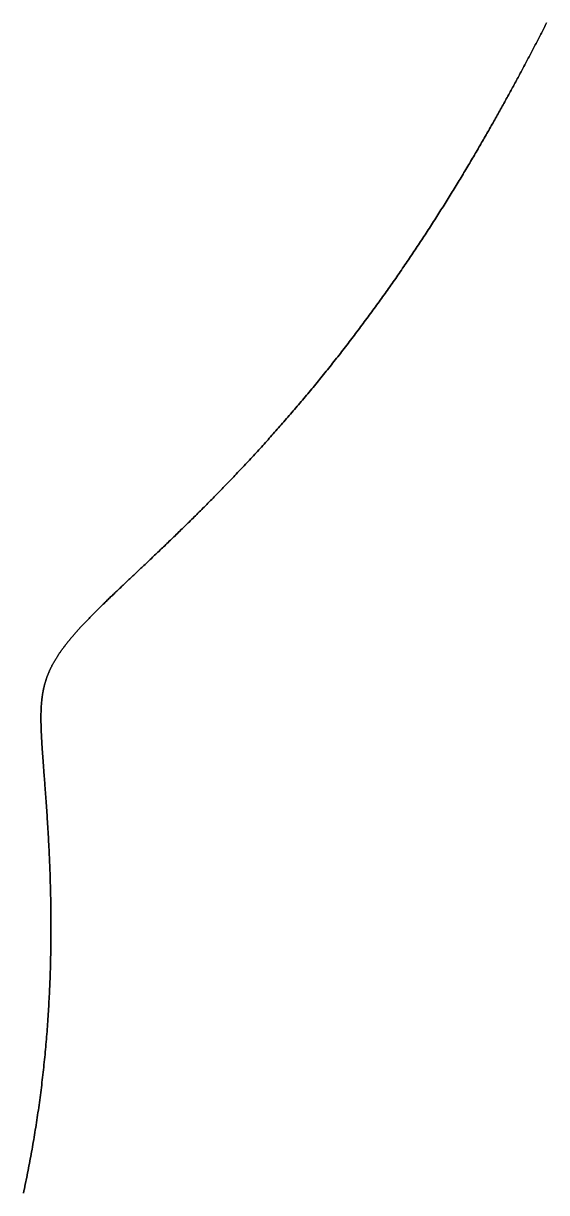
# Model space of a CAD drawing. Header units: inches. Extents: x 130170 to 284068, y 377793 to 804530.
# Drawn here: x 258192.8 to 258237.4, y 736868.8 to 736968.6 of the extents above; entities that cross this region are included whole.
import ezdxf

# ---------------------------------------------------------------- set-up
doc = ezdxf.new("R2010")
doc.units = ezdxf.units.IN
doc.header["$MEASUREMENT"] = 0
doc.layers.add('muni_il', color=7, linetype='Continuous')

msp = doc.modelspace()

# ---------------------------------------------------------------- linework, layer by layer
at = {"layer": 'muni_il'}
for points in [[(258192.753, 736868.791), (258192.794, 736868.98), (258192.835, 736869.17), (258192.875, 736869.36), (258192.915, 736869.552), (258192.956, 736869.744), (258192.996, 736869.937), (258193.035, 736870.132), (258193.075, 736870.327), (258193.114, 736870.523), (258193.153, 736870.72), (258193.192, 736870.918), (258193.23, 736871.117), (258193.269, 736871.316), (258193.307, 736871.516), (258193.344, 736871.717), (258193.382, 736871.919), (258193.419, 736872.122), (258193.456, 736872.325), (258193.492, 736872.529), (258193.528, 736872.733), (258193.564, 736872.939), (258193.6, 736873.145), (258193.635, 736873.351), (258193.67, 736873.558), (258193.704, 736873.766), (258193.739, 736873.975), (258193.772, 736874.183), (258193.806, 736874.393), (258193.839, 736874.603), (258193.872, 736874.813), (258193.904, 736875.024), (258193.936, 736875.236), (258193.967, 736875.448), (258193.999, 736875.66), (258194.029, 736875.873), (258194.06, 736876.086), (258194.09, 736876.299), (258194.119, 736876.513), (258194.148, 736876.727), (258194.177, 736876.942), (258194.205, 736877.157), (258194.233, 736877.372), (258194.26, 736877.587), (258194.287, 736877.803), (258194.314, 736878.019), (258194.34, 736878.235), (258194.366, 736878.451), (258194.391, 736878.667), (258194.416, 736878.884), (258194.44, 736879.101), (258194.464, 736879.318), (258194.487, 736879.534), (258194.51, 736879.751), (258194.533, 736879.969), (258194.555, 736880.186), (258194.576, 736880.403), (258194.598, 736880.62), (258194.618, 736880.837), (258194.639, 736881.055), (258194.658, 736881.272), (258194.678, 736881.489), (258194.696, 736881.706), (258194.715, 736881.923), (258194.733, 736882.139), (258194.751, 736882.356), (258194.768, 736882.573), (258194.784, 736882.789), (258194.8, 736883.005), (258194.816, 736883.221), (258194.831, 736883.437), (258194.846, 736883.653), (258194.861, 736883.868), (258194.875, 736884.083), (258194.888, 736884.298), (258194.901, 736884.513), (258194.914, 736884.727), (258194.926, 736884.941), (258194.938, 736885.154), (258194.949, 736885.367), (258194.96, 736885.58), (258194.97, 736885.793), (258194.981, 736886.005), (258194.99, 736886.216), (258194.999, 736886.427), (258195.008, 736886.638), (258195.017, 736886.848), (258195.025, 736887.058), (258195.032, 736887.267), (258195.04, 736887.476), (258195.046, 736887.684), (258195.053, 736887.892), (258195.059, 736888.099), (258195.064, 736888.306), (258195.07, 736888.511), (258195.075, 736888.717), (258195.079, 736888.921), (258195.083, 736889.126), (258195.087, 736889.329), (258195.091, 736889.532), (258195.094, 736889.734), (258195.096, 736889.936), (258195.099, 736890.136), (258195.101, 736890.336), (258195.103, 736890.536), (258195.104, 736890.734), (258195.105, 736890.932), (258195.106, 736891.129), (258195.106, 736891.326), (258195.106, 736891.521), (258195.106, 736891.716), (258195.106, 736891.91), (258195.105, 736892.103), (258195.104, 736892.295), (258195.103, 736892.487), (258195.101, 736892.678), (258195.099, 736892.867), (258195.097, 736893.056), (258195.094, 736893.244), (258195.092, 736893.431), (258195.089, 736893.618), (258195.085, 736893.803), (258195.082, 736893.987), (258195.078, 736894.171), (258195.074, 736894.353), (258195.07, 736894.535), (258195.066, 736894.716), (258195.061, 736894.895), (258195.056, 736895.074), (258195.052, 736895.252), (258195.046, 736895.429), (258195.041, 736895.604), (258195.035, 736895.779), (258195.03, 736895.953), (258195.024, 736896.125), (258195.017, 736896.297), (258195.011, 736896.468), (258195.005, 736896.638), (258194.998, 736896.806), (258194.991, 736896.974), (258194.984, 736897.14), (258194.977, 736897.306), (258194.97, 736897.47), (258194.963, 736897.634), (258194.955, 736897.796), (258194.948, 736897.957), (258194.94, 736898.117), (258194.932, 736898.277), (258194.924, 736898.435), (258194.916, 736898.592), (258194.908, 736898.747), (258194.9, 736898.902), (258194.891, 736899.056), (258194.883, 736899.209), (258194.874, 736899.36), (258194.866, 736899.51), (258194.857, 736899.66), (258194.849, 736899.808), (258194.84, 736899.955), (258194.831, 736900.101), (258194.822, 736900.246), (258194.813, 736900.39), (258194.804, 736900.532), (258194.795, 736900.674), (258194.786, 736900.814), (258194.777, 736900.954), (258194.768, 736901.092), (258194.759, 736901.229), (258194.75, 736901.365), (258194.741, 736901.5), (258194.732, 736901.634), (258194.723, 736901.767), (258194.714, 736901.899), (258194.704, 736902.029), (258194.695, 736902.159), (258194.686, 736902.288), (258194.677, 736902.415), (258194.668, 736902.541), (258194.659, 736902.666), (258194.65, 736902.791), (258194.641, 736902.914), (258194.632, 736903.036), (258194.623, 736903.157), (258194.614, 736903.277), (258194.605, 736903.396), (258194.596, 736903.513), (258194.588, 736903.63), (258194.579, 736903.746), (258194.57, 736903.861), (258194.562, 736903.974), (258194.553, 736904.087), (258194.545, 736904.199), (258194.536, 736904.309), (258194.528, 736904.419), (258194.52, 736904.528), (258194.511, 736904.635), (258194.503, 736904.742), (258194.495, 736904.848), (258194.487, 736904.952), (258194.48, 736905.056), (258194.472, 736905.159), (258194.464, 736905.261), (258194.457, 736905.362), (258194.449, 736905.462), (258194.442, 736905.56), (258194.435, 736905.659), (258194.428, 736905.756), (258194.421, 736905.852), (258194.414, 736905.947), (258194.407, 736906.042), (258194.4, 736906.135), (258194.394, 736906.228), (258194.387, 736906.32), (258194.381, 736906.411), (258194.375, 736906.501), (258194.368, 736906.59), (258194.363, 736906.679), (258194.357, 736906.766), (258194.351, 736906.853), (258194.346, 736906.939), (258194.34, 736907.024), (258194.335, 736907.108), (258194.33, 736907.192), (258194.325, 736907.275), (258194.32, 736907.357), (258194.315, 736907.438), (258194.311, 736907.518), (258194.306, 736907.598), (258194.302, 736907.677), (258194.298, 736907.755), (258194.294, 736907.833), (258194.291, 736907.91), (258194.287, 736907.986), (258194.283, 736908.061), (258194.28, 736908.136), (258194.277, 736908.21), (258194.274, 736908.284), (258194.271, 736908.356), (258194.269, 736908.428), (258194.267, 736908.5), (258194.264, 736908.571), (258194.262, 736908.641), (258194.26, 736908.71), (258194.259, 736908.779), (258194.257, 736908.848), (258194.256, 736908.916), (258194.255, 736908.983), (258194.254, 736909.05), (258194.253, 736909.116), (258194.252, 736909.181), (258194.252, 736909.246), (258194.252, 736909.311), (258194.252, 736909.375), (258194.252, 736909.438), (258194.252, 736909.501), (258194.253, 736909.563), (258194.254, 736909.625), (258194.255, 736909.687), (258194.256, 736909.748), (258194.257, 736909.808), (258194.259, 736909.868), (258194.261, 736909.928), (258194.263, 736909.987), (258194.265, 736910.046), (258194.267, 736910.104), (258194.27, 736910.162), (258194.273, 736910.219), (258194.276, 736910.276), (258194.279, 736910.333), (258194.283, 736910.389), (258194.287, 736910.445), (258194.291, 736910.501), (258194.295, 736910.556), (258194.299, 736910.611), (258194.304, 736910.665), (258194.309, 736910.72), (258194.314, 736910.773), (258194.319, 736910.827), (258194.325, 736910.88), (258194.331, 736910.933), (258194.337, 736910.986), (258194.343, 736911.038), (258194.35, 736911.09), (258194.357, 736911.142), (258194.364, 736911.193), (258194.371, 736911.245), (258194.379, 736911.296), (258194.387, 736911.346), (258194.395, 736911.397), (258194.403, 736911.447), (258194.412, 736911.497), (258194.421, 736911.547), (258194.43, 736911.597), (258194.439, 736911.646), (258194.449, 736911.695), (258194.459, 736911.744), (258194.469, 736911.793), (258194.479, 736911.842), (258194.49, 736911.89), (258194.501, 736911.939), (258194.512, 736911.987), (258194.524, 736912.035), (258194.536, 736912.083), (258194.548, 736912.13), (258194.56, 736912.178), (258194.573, 736912.225), (258194.586, 736912.273), (258194.599, 736912.32), (258194.613, 736912.367), (258194.627, 736912.414), (258194.641, 736912.461), (258194.656, 736912.507), (258194.671, 736912.554), (258194.686, 736912.601), (258194.701, 736912.647), (258194.717, 736912.694), (258194.733, 736912.74), (258194.749, 736912.786), (258194.766, 736912.833), (258194.783, 736912.879), (258194.8, 736912.925), (258194.818, 736912.971), (258194.836, 736913.017), (258194.854, 736913.063), (258194.873, 736913.109), (258194.892, 736913.155), (258194.911, 736913.201), (258194.931, 736913.247), (258194.951, 736913.293), (258194.971, 736913.339), (258194.992, 736913.385), (258195.013, 736913.431), (258195.034, 736913.477), (258195.056, 736913.523), (258195.078, 736913.569), (258195.1, 736913.615), (258195.123, 736913.661), (258195.146, 736913.707), (258195.169, 736913.753), (258195.193, 736913.8), (258195.218, 736913.846), (258195.242, 736913.892), (258195.267, 736913.939), (258195.293, 736913.985), (258195.318, 736914.031), (258195.344, 736914.078), (258195.371, 736914.124), (258195.398, 736914.171), (258195.425, 736914.218), (258195.453, 736914.265), (258195.481, 736914.312), (258195.509, 736914.359), (258195.538, 736914.406), (258195.567, 736914.453), (258195.597, 736914.5), (258195.627, 736914.547), (258195.657, 736914.595), (258195.688, 736914.643), (258195.719, 736914.69), (258195.751, 736914.738), (258195.783, 736914.786), (258195.815, 736914.834), (258195.848, 736914.883), (258195.882, 736914.931), (258195.915, 736914.979), (258195.95, 736915.028), (258195.984, 736915.077), (258196.019, 736915.126), (258196.055, 736915.175), (258196.09, 736915.224), (258196.127, 736915.273), (258196.163, 736915.323), (258196.201, 736915.373), (258196.238, 736915.423), (258196.276, 736915.473), (258196.315, 736915.523), (258196.354, 736915.574), (258196.393, 736915.624), (258196.433, 736915.675), (258196.473, 736915.726), (258196.514, 736915.777), (258196.555, 736915.828), (258196.597, 736915.88), (258196.639, 736915.932), (258196.682, 736915.984), (258196.725, 736916.036), (258196.768, 736916.088), (258196.812, 736916.141), (258196.857, 736916.194), (258196.902, 736916.247), (258196.947, 736916.3), (258196.993, 736916.354), (258197.039, 736916.407), (258197.086, 736916.461), (258197.134, 736916.515), (258197.181, 736916.57), (258197.23, 736916.625), (258197.278, 736916.68), (258197.328, 736916.735), (258197.377, 736916.79), (258197.428, 736916.846), (258197.478, 736916.902), (258197.529, 736916.958), (258197.581, 736917.014), (258197.633, 736917.071), (258197.686, 736917.128), (258197.739, 736917.185), (258197.793, 736917.243), (258197.847, 736917.301), (258197.901, 736917.359), (258197.956, 736917.417), (258198.012, 736917.476), (258198.068, 736917.535), (258198.125, 736917.594), (258198.182, 736917.653), (258198.239, 736917.713), (258198.297, 736917.773), (258198.356, 736917.834), (258198.415, 736917.895), (258198.475, 736917.955), (258198.535, 736918.017), (258198.595, 736918.079), (258198.656, 736918.141), (258198.718, 736918.203), (258198.78, 736918.265), (258198.843, 736918.328), (258198.906, 736918.392), (258198.969, 736918.455), (258199.033, 736918.519), (258199.098, 736918.583), (258199.163, 736918.648), (258199.229, 736918.713), (258199.295, 736918.778), (258199.361, 736918.844), (258199.429, 736918.91), (258199.496, 736918.976), (258199.564, 736919.043), (258199.633, 736919.11), (258199.702, 736919.177), (258199.772, 736919.245), (258199.842, 736919.313), (258199.912, 736919.381), (258199.983, 736919.45), (258200.055, 736919.519), (258200.127, 736919.589), (258200.2, 736919.659), (258200.273, 736919.729), (258200.346, 736919.8), (258200.42, 736919.871), (258200.495, 736919.942), (258200.57, 736920.014), (258200.645, 736920.086), (258200.721, 736920.159), (258200.798, 736920.232), (258200.875, 736920.305), (258200.952, 736920.379), (258201.03, 736920.453), (258201.109, 736920.528), (258201.188, 736920.603), (258201.267, 736920.678), (258201.347, 736920.754), (258201.427, 736920.83), (258201.508, 736920.907), (258201.589, 736920.983), (258201.671, 736921.061), (258201.753, 736921.139), (258201.836, 736921.217), (258201.919, 736921.295), (258202.002, 736921.374), (258202.086, 736921.454), (258202.171, 736921.534), (258202.256, 736921.614), (258202.341, 736921.695), (258202.427, 736921.776), (258202.513, 736921.857), (258202.6, 736921.939), (258202.687, 736922.022), (258202.775, 736922.104), (258202.863, 736922.188), (258202.952, 736922.272), (258203.041, 736922.356), (258203.13, 736922.44), (258203.22, 736922.525), (258203.31, 736922.611), (258203.4, 736922.696), (258203.492, 736922.783), (258203.583, 736922.869), (258203.675, 736922.957), (258203.767, 736923.044), (258203.86, 736923.132), (258203.953, 736923.221), (258204.046, 736923.31), (258204.14, 736923.399), (258204.235, 736923.489), (258204.329, 736923.579), (258204.424, 736923.67), (258204.52, 736923.761), (258204.616, 736923.852), (258204.712, 736923.944), (258204.808, 736924.037), (258204.905, 736924.13), (258205.003, 736924.223), (258205.1, 736924.317), (258205.198, 736924.411), (258205.297, 736924.506), (258205.395, 736924.601), (258205.495, 736924.696), (258205.594, 736924.792), (258205.694, 736924.889), (258205.794, 736924.986), (258205.894, 736925.083), (258205.995, 736925.181), (258206.096, 736925.279), (258206.198, 736925.378), (258206.3, 736925.477), (258206.402, 736925.577), (258206.504, 736925.677), (258206.607, 736925.777), (258206.71, 736925.878), (258206.813, 736925.979), (258206.917, 736926.081), (258207.021, 736926.183), (258207.125, 736926.286), (258207.229, 736926.389), (258207.334, 736926.493), (258207.439, 736926.597), (258207.544, 736926.701), (258207.65, 736926.806), (258207.755, 736926.911), (258207.862, 736927.017), (258207.968, 736927.123), (258208.074, 736927.23), (258208.181, 736927.337), (258208.288, 736927.444), (258208.396, 736927.552), (258208.503, 736927.661), (258208.611, 736927.769), (258208.719, 736927.879), (258208.827, 736927.988), (258208.935, 736928.098), (258209.044, 736928.209), (258209.153, 736928.32), (258209.262, 736928.431), (258209.371, 736928.543), (258209.481, 736928.655), (258209.59, 736928.767), (258209.7, 736928.88), (258209.81, 736928.994), (258209.92, 736929.107), (258210.031, 736929.221), (258210.141, 736929.336), (258210.252, 736929.451), (258210.362, 736929.567), (258210.473, 736929.682), (258210.584, 736929.798), (258210.696, 736929.915), (258210.807, 736930.032), (258210.919, 736930.15), (258211.03, 736930.267), (258211.142, 736930.385), (258211.254, 736930.504), (258211.366, 736930.623), (258211.478, 736930.742), (258211.59, 736930.862), (258211.703, 736930.982), (258211.815, 736931.102), (258211.928, 736931.223), (258212.041, 736931.344), (258212.153, 736931.466), (258212.266, 736931.588), (258212.379, 736931.71), (258212.492, 736931.833), (258212.605, 736931.956), (258212.718, 736932.079), (258212.831, 736932.203), (258212.944, 736932.327), (258213.058, 736932.451), (258213.171, 736932.576), (258213.284, 736932.701), (258213.398, 736932.827), (258213.511, 736932.953), (258213.625, 736933.079), (258213.738, 736933.205), (258213.852, 736933.332), (258213.965, 736933.459), (258214.079, 736933.586), (258214.192, 736933.714), (258214.306, 736933.842), (258214.419, 736933.971), (258214.533, 736934.099), (258214.647, 736934.228), (258214.76, 736934.358), (258214.874, 736934.487), (258214.987, 736934.617), (258215.101, 736934.747), (258215.214, 736934.878), (258215.328, 736935.009), (258215.441, 736935.14), (258215.555, 736935.271), (258215.668, 736935.403), (258215.781, 736935.535), (258215.894, 736935.667), (258216.008, 736935.799), (258216.121, 736935.932), (258216.234, 736936.065), (258216.347, 736936.198), (258216.46, 736936.332), (258216.573, 736936.466), (258216.685, 736936.6), (258216.798, 736936.734), (258216.911, 736936.869), (258217.023, 736937.003), (258217.136, 736937.138), (258217.248, 736937.274), (258217.36, 736937.409), (258217.473, 736937.545), (258217.585, 736937.681), (258217.697, 736937.817), (258217.809, 736937.954), (258217.92, 736938.09), (258218.032, 736938.227), (258218.143, 736938.364), (258218.255, 736938.501), (258218.366, 736938.639), (258218.477, 736938.776), (258218.588, 736938.914), (258218.699, 736939.052), (258218.81, 736939.191), (258218.921, 736939.329), (258219.031, 736939.468), (258219.141, 736939.606), (258219.252, 736939.745), (258219.361, 736939.884), (258219.471, 736940.024), (258219.581, 736940.163), (258219.691, 736940.303), (258219.8, 736940.443), (258219.909, 736940.583), (258220.018, 736940.723), (258220.127, 736940.863), (258220.236, 736941.003), (258220.344, 736941.144), (258220.453, 736941.285), (258220.561, 736941.425), (258220.669, 736941.566), (258220.777, 736941.708), (258220.884, 736941.849), (258220.992, 736941.99), (258221.099, 736942.131), (258221.206, 736942.273), (258221.313, 736942.415), (258221.42, 736942.556), (258221.526, 736942.698), (258221.632, 736942.84), (258221.738, 736942.982), (258221.844, 736943.125), (258221.95, 736943.267), (258222.055, 736943.409), (258222.161, 736943.552), (258222.266, 736943.694), (258222.37, 736943.837), (258222.475, 736943.979), (258222.579, 736944.122), (258222.683, 736944.265), (258222.787, 736944.408), (258222.891, 736944.551), (258222.994, 736944.693), (258223.098, 736944.836), (258223.201, 736944.979), (258223.303, 736945.123), (258223.406, 736945.266), (258223.508, 736945.409), (258223.61, 736945.552), (258223.712, 736945.695), (258223.813, 736945.839), (258223.915, 736945.982), (258224.016, 736946.125), (258224.117, 736946.269), (258224.217, 736946.412), (258224.318, 736946.555), (258224.418, 736946.699), (258224.518, 736946.842), (258224.617, 736946.985), (258224.716, 736947.129), (258224.816, 736947.272), (258224.914, 736947.415), (258225.013, 736947.559), (258225.111, 736947.702), (258225.209, 736947.845), (258225.307, 736947.988), (258225.405, 736948.132), (258225.502, 736948.275), (258225.599, 736948.418), (258225.696, 736948.561), (258225.792, 736948.704), (258225.888, 736948.847), (258225.984, 736948.99), (258226.08, 736949.133), (258226.175, 736949.276), (258226.27, 736949.419), (258226.365, 736949.562), (258226.46, 736949.704), (258226.554, 736949.847), (258226.648, 736949.99), (258226.742, 736950.132), (258226.836, 736950.275), (258226.929, 736950.417), (258227.022, 736950.559), (258227.114, 736950.701), (258227.207, 736950.843), (258227.299, 736950.985), (258227.391, 736951.127), (258227.482, 736951.269), (258227.574, 736951.41), (258227.665, 736951.552), (258227.755, 736951.693), (258227.846, 736951.835), (258227.936, 736951.976), (258228.026, 736952.117), (258228.116, 736952.258), (258228.205, 736952.399), (258228.294, 736952.539), (258228.383, 736952.68), (258228.471, 736952.82), (258228.559, 736952.961), (258228.647, 736953.101), (258228.735, 736953.241), (258228.822, 736953.381), (258228.909, 736953.521), (258228.996, 736953.66), (258229.082, 736953.8), (258229.169, 736953.939), (258229.255, 736954.078), (258229.34, 736954.217), (258229.426, 736954.355), (258229.511, 736954.494), (258229.596, 736954.632), (258229.68, 736954.771), (258229.764, 736954.909), (258229.848, 736955.047), (258229.932, 736955.184), (258230.015, 736955.322), (258230.098, 736955.459), (258230.181, 736955.596), (258230.263, 736955.733), (258230.346, 736955.87), (258230.428, 736956.006), (258230.509, 736956.143), (258230.59, 736956.279), (258230.672, 736956.414), (258230.752, 736956.55), (258230.833, 736956.685), (258230.913, 736956.821), (258230.993, 736956.956), (258231.073, 736957.091), (258231.152, 736957.225), (258231.231, 736957.36), (258231.31, 736957.494), (258231.388, 736957.627), (258231.466, 736957.761), (258231.544, 736957.895), (258231.622, 736958.028), (258231.699, 736958.161), (258231.776, 736958.293), (258231.853, 736958.426), (258231.93, 736958.558), (258232.006, 736958.69), (258232.082, 736958.822), (258232.157, 736958.953), (258232.233, 736959.084), (258232.308, 736959.215), (258232.382, 736959.346), (258232.457, 736959.476), (258232.531, 736959.606), (258232.605, 736959.736), (258232.679, 736959.866), (258232.752, 736959.995), (258232.825, 736960.124), (258232.898, 736960.253), (258232.971, 736960.381), (258233.043, 736960.51), (258233.115, 736960.638), (258233.187, 736960.765), (258233.258, 736960.893), (258233.329, 736961.02), (258233.4, 736961.147), (258233.471, 736961.273), (258233.541, 736961.4), (258233.611, 736961.526), (258233.681, 736961.651), (258233.75, 736961.777), (258233.82, 736961.902), (258233.888, 736962.027), (258233.957, 736962.151), (258234.026, 736962.275), (258234.094, 736962.399), (258234.162, 736962.523), (258234.229, 736962.646), (258234.297, 736962.769), (258234.364, 736962.892), (258234.431, 736963.015), (258234.497, 736963.137), (258234.563, 736963.259), (258234.629, 736963.38), (258234.695, 736963.501), (258234.761, 736963.622), (258234.826, 736963.743), (258234.891, 736963.864), (258234.956, 736963.984), (258235.02, 736964.103), (258235.084, 736964.223), (258235.148, 736964.342), (258235.212, 736964.461), (258235.275, 736964.579), (258235.339, 736964.698), (258235.401, 736964.816), (258235.464, 736964.933), (258235.526, 736965.051), (258235.589, 736965.168), (258235.651, 736965.284), (258235.712, 736965.401), (258235.774, 736965.517), (258235.835, 736965.633), (258235.896, 736965.748), (258235.956, 736965.864), (258236.017, 736965.979), (258236.077, 736966.093), (258236.137, 736966.208), (258236.197, 736966.322), (258236.256, 736966.436), (258236.315, 736966.549), (258236.374, 736966.662), (258236.433, 736966.775), (258236.492, 736966.888), (258236.55, 736967), (258236.608, 736967.112), (258236.666, 736967.224), (258236.724, 736967.335), (258236.781, 736967.446), (258236.838, 736967.557), (258236.895, 736967.668), (258236.952, 736967.778), (258237.008, 736967.888), (258237.064, 736967.998), (258237.121, 736968.108), (258237.176, 736968.217), (258237.232, 736968.326), (258237.287, 736968.435), (258237.342, 736968.543), (258237.397, 736968.652)], [(258237.397, 736968.652), (258237.342, 736968.543), (258237.287, 736968.435), (258237.232, 736968.326), (258237.176, 736968.217), (258237.121, 736968.108), (258237.064, 736967.998), (258237.008, 736967.888), (258236.952, 736967.778), (258236.895, 736967.668), (258236.838, 736967.557), (258236.781, 736967.446), (258236.724, 736967.335), (258236.666, 736967.224), (258236.608, 736967.112), (258236.55, 736967), (258236.492, 736966.888), (258236.433, 736966.775), (258236.374, 736966.662), (258236.315, 736966.549), (258236.256, 736966.436), (258236.197, 736966.322), (258236.137, 736966.208), (258236.077, 736966.093), (258236.017, 736965.979), (258235.956, 736965.864), (258235.896, 736965.748), (258235.835, 736965.633), (258235.774, 736965.517), (258235.712, 736965.401), (258235.651, 736965.284), (258235.589, 736965.168), (258235.526, 736965.051), (258235.464, 736964.933), (258235.401, 736964.816), (258235.339, 736964.698), (258235.275, 736964.579), (258235.212, 736964.461), (258235.148, 736964.342), (258235.084, 736964.223), (258235.02, 736964.103), (258234.956, 736963.984), (258234.891, 736963.864), (258234.826, 736963.743), (258234.761, 736963.622), (258234.695, 736963.501), (258234.629, 736963.38), (258234.563, 736963.259), (258234.497, 736963.137), (258234.431, 736963.015), (258234.364, 736962.892), (258234.297, 736962.769), (258234.229, 736962.646), (258234.162, 736962.523), (258234.094, 736962.399), (258234.026, 736962.275), (258233.957, 736962.151), (258233.888, 736962.027), (258233.82, 736961.902), (258233.75, 736961.777), (258233.681, 736961.651), (258233.611, 736961.526), (258233.541, 736961.4), (258233.471, 736961.273), (258233.4, 736961.147), (258233.329, 736961.02), (258233.258, 736960.893), (258233.187, 736960.765), (258233.115, 736960.638), (258233.043, 736960.51), (258232.971, 736960.381), (258232.898, 736960.253), (258232.825, 736960.124), (258232.752, 736959.995), (258232.679, 736959.866), (258232.605, 736959.736), (258232.531, 736959.606), (258232.457, 736959.476), (258232.382, 736959.346), (258232.308, 736959.215), (258232.233, 736959.084), (258232.157, 736958.953), (258232.082, 736958.822), (258232.006, 736958.69), (258231.93, 736958.558), (258231.853, 736958.426), (258231.776, 736958.293), (258231.699, 736958.161), (258231.622, 736958.028), (258231.544, 736957.895), (258231.466, 736957.761), (258231.388, 736957.627), (258231.31, 736957.494), (258231.231, 736957.36), (258231.152, 736957.225), (258231.073, 736957.091), (258230.993, 736956.956), (258230.913, 736956.821), (258230.833, 736956.685), (258230.752, 736956.55), (258230.672, 736956.414), (258230.59, 736956.279), (258230.509, 736956.143), (258230.428, 736956.006), (258230.346, 736955.87), (258230.263, 736955.733), (258230.181, 736955.596), (258230.098, 736955.459), (258230.015, 736955.322), (258229.932, 736955.184), (258229.848, 736955.047), (258229.764, 736954.909), (258229.68, 736954.771), (258229.596, 736954.632), (258229.511, 736954.494), (258229.426, 736954.355), (258229.34, 736954.217), (258229.255, 736954.078), (258229.169, 736953.939), (258229.082, 736953.8), (258228.996, 736953.66), (258228.909, 736953.521), (258228.822, 736953.381), (258228.735, 736953.241), (258228.647, 736953.101), (258228.559, 736952.961), (258228.471, 736952.82), (258228.383, 736952.68), (258228.294, 736952.539), (258228.205, 736952.399), (258228.116, 736952.258), (258228.026, 736952.117), (258227.936, 736951.976), (258227.846, 736951.835), (258227.755, 736951.693), (258227.665, 736951.552), (258227.574, 736951.41), (258227.482, 736951.269), (258227.391, 736951.127), (258227.299, 736950.985), (258227.207, 736950.843), (258227.114, 736950.701), (258227.022, 736950.559), (258226.929, 736950.417), (258226.836, 736950.275), (258226.742, 736950.132), (258226.648, 736949.99), (258226.554, 736949.847), (258226.46, 736949.704), (258226.365, 736949.562), (258226.27, 736949.419), (258226.175, 736949.276), (258226.08, 736949.133), (258225.984, 736948.99), (258225.888, 736948.847), (258225.792, 736948.704), (258225.696, 736948.561), (258225.599, 736948.418), (258225.502, 736948.275), (258225.405, 736948.132), (258225.307, 736947.988), (258225.209, 736947.845), (258225.111, 736947.702), (258225.013, 736947.559), (258224.914, 736947.415), (258224.816, 736947.272), (258224.716, 736947.129), (258224.617, 736946.985), (258224.518, 736946.842), (258224.418, 736946.699), (258224.318, 736946.555), (258224.217, 736946.412), (258224.117, 736946.269), (258224.016, 736946.125), (258223.915, 736945.982), (258223.813, 736945.839), (258223.712, 736945.695), (258223.61, 736945.552), (258223.508, 736945.409), (258223.406, 736945.266), (258223.303, 736945.123), (258223.201, 736944.979), (258223.098, 736944.836), (258222.994, 736944.693), (258222.891, 736944.551), (258222.787, 736944.408), (258222.683, 736944.265), (258222.579, 736944.122), (258222.475, 736943.979), (258222.37, 736943.837), (258222.266, 736943.694), (258222.161, 736943.552), (258222.055, 736943.409), (258221.95, 736943.267), (258221.844, 736943.125), (258221.738, 736942.982), (258221.632, 736942.84), (258221.526, 736942.698), (258221.42, 736942.556), (258221.313, 736942.415), (258221.206, 736942.273), (258221.099, 736942.131), (258220.992, 736941.99), (258220.884, 736941.849), (258220.777, 736941.708), (258220.669, 736941.566), (258220.561, 736941.425), (258220.453, 736941.285), (258220.344, 736941.144), (258220.236, 736941.003), (258220.127, 736940.863), (258220.018, 736940.723), (258219.909, 736940.583), (258219.8, 736940.443), (258219.691, 736940.303), (258219.581, 736940.163), (258219.471, 736940.024), (258219.361, 736939.884), (258219.252, 736939.745), (258219.141, 736939.606), (258219.031, 736939.468), (258218.921, 736939.329), (258218.81, 736939.191), (258218.699, 736939.052), (258218.588, 736938.914), (258218.477, 736938.776), (258218.366, 736938.639), (258218.255, 736938.501), (258218.143, 736938.364), (258218.032, 736938.227), (258217.92, 736938.09), (258217.809, 736937.954), (258217.697, 736937.817), (258217.585, 736937.681), (258217.473, 736937.545), (258217.36, 736937.409), (258217.248, 736937.274), (258217.136, 736937.138), (258217.023, 736937.003), (258216.911, 736936.869), (258216.798, 736936.734), (258216.685, 736936.6), (258216.573, 736936.466), (258216.46, 736936.332), (258216.347, 736936.198), (258216.234, 736936.065), (258216.121, 736935.932), (258216.008, 736935.799), (258215.894, 736935.667), (258215.781, 736935.535), (258215.668, 736935.403), (258215.555, 736935.271), (258215.441, 736935.14), (258215.328, 736935.009), (258215.214, 736934.878), (258215.101, 736934.747), (258214.987, 736934.617), (258214.874, 736934.487), (258214.76, 736934.358), (258214.647, 736934.228), (258214.533, 736934.099), (258214.419, 736933.971), (258214.306, 736933.842), (258214.192, 736933.714), (258214.079, 736933.586), (258213.965, 736933.459), (258213.852, 736933.332), (258213.738, 736933.205), (258213.625, 736933.079), (258213.511, 736932.953), (258213.398, 736932.827), (258213.284, 736932.701), (258213.171, 736932.576), (258213.058, 736932.451), (258212.944, 736932.327), (258212.831, 736932.203), (258212.718, 736932.079), (258212.605, 736931.956), (258212.492, 736931.833), (258212.379, 736931.71), (258212.266, 736931.588), (258212.153, 736931.466), (258212.041, 736931.344), (258211.928, 736931.223), (258211.815, 736931.102), (258211.703, 736930.982), (258211.59, 736930.862), (258211.478, 736930.742), (258211.366, 736930.623), (258211.254, 736930.504), (258211.142, 736930.385), (258211.03, 736930.267), (258210.919, 736930.15), (258210.807, 736930.032), (258210.696, 736929.915), (258210.584, 736929.798), (258210.473, 736929.682), (258210.362, 736929.567), (258210.252, 736929.451), (258210.141, 736929.336), (258210.031, 736929.221), (258209.92, 736929.107), (258209.81, 736928.994), (258209.7, 736928.88), (258209.59, 736928.767), (258209.481, 736928.655), (258209.371, 736928.543), (258209.262, 736928.431), (258209.153, 736928.32), (258209.044, 736928.209), (258208.935, 736928.098), (258208.827, 736927.988), (258208.719, 736927.879), (258208.611, 736927.769), (258208.503, 736927.661), (258208.396, 736927.552), (258208.288, 736927.444), (258208.181, 736927.337), (258208.074, 736927.23), (258207.968, 736927.123), (258207.862, 736927.017), (258207.755, 736926.911), (258207.65, 736926.806), (258207.544, 736926.701), (258207.439, 736926.597), (258207.334, 736926.493), (258207.229, 736926.389), (258207.125, 736926.286), (258207.021, 736926.183), (258206.917, 736926.081), (258206.813, 736925.979), (258206.71, 736925.878), (258206.607, 736925.777), (258206.504, 736925.677), (258206.402, 736925.577), (258206.3, 736925.477), (258206.198, 736925.378), (258206.096, 736925.279), (258205.995, 736925.181), (258205.894, 736925.083), (258205.794, 736924.986), (258205.694, 736924.889), (258205.594, 736924.792), (258205.495, 736924.696), (258205.395, 736924.601), (258205.297, 736924.506), (258205.198, 736924.411), (258205.1, 736924.317), (258205.003, 736924.223), (258204.905, 736924.13), (258204.808, 736924.037), (258204.712, 736923.944), (258204.616, 736923.852), (258204.52, 736923.761), (258204.424, 736923.67), (258204.329, 736923.579), (258204.235, 736923.489), (258204.14, 736923.399), (258204.046, 736923.31), (258203.953, 736923.221), (258203.86, 736923.132), (258203.767, 736923.044), (258203.675, 736922.957), (258203.583, 736922.869), (258203.492, 736922.783), (258203.4, 736922.696), (258203.31, 736922.611), (258203.22, 736922.525), (258203.13, 736922.44), (258203.041, 736922.356), (258202.952, 736922.272), (258202.863, 736922.188), (258202.775, 736922.104), (258202.687, 736922.022), (258202.6, 736921.939), (258202.513, 736921.857), (258202.427, 736921.776), (258202.341, 736921.695), (258202.256, 736921.614), (258202.171, 736921.534), (258202.086, 736921.454), (258202.002, 736921.374), (258201.919, 736921.295), (258201.836, 736921.217), (258201.753, 736921.139), (258201.671, 736921.061), (258201.589, 736920.983), (258201.508, 736920.907), (258201.427, 736920.83), (258201.347, 736920.754), (258201.267, 736920.678), (258201.188, 736920.603), (258201.109, 736920.528), (258201.03, 736920.453), (258200.952, 736920.379), (258200.875, 736920.305), (258200.798, 736920.232), (258200.721, 736920.159), (258200.645, 736920.086), (258200.57, 736920.014), (258200.495, 736919.942), (258200.42, 736919.871), (258200.346, 736919.8), (258200.273, 736919.729), (258200.2, 736919.659), (258200.127, 736919.589), (258200.055, 736919.519), (258199.983, 736919.45), (258199.912, 736919.381), (258199.842, 736919.313), (258199.772, 736919.245), (258199.702, 736919.177), (258199.633, 736919.11), (258199.564, 736919.043), (258199.496, 736918.976), (258199.429, 736918.91), (258199.361, 736918.844), (258199.295, 736918.778), (258199.229, 736918.713), (258199.163, 736918.648), (258199.098, 736918.583), (258199.033, 736918.519), (258198.969, 736918.455), (258198.906, 736918.392), (258198.843, 736918.328), (258198.78, 736918.265), (258198.718, 736918.203), (258198.656, 736918.141), (258198.595, 736918.079), (258198.535, 736918.017), (258198.475, 736917.955), (258198.415, 736917.895), (258198.356, 736917.834), (258198.297, 736917.773), (258198.239, 736917.713), (258198.182, 736917.653), (258198.125, 736917.594), (258198.068, 736917.535), (258198.012, 736917.476), (258197.956, 736917.417), (258197.901, 736917.359), (258197.847, 736917.301), (258197.793, 736917.243), (258197.739, 736917.185), (258197.686, 736917.128), (258197.633, 736917.071), (258197.581, 736917.014), (258197.529, 736916.958), (258197.478, 736916.902), (258197.428, 736916.846), (258197.377, 736916.79), (258197.328, 736916.735), (258197.278, 736916.68), (258197.23, 736916.625), (258197.181, 736916.57), (258197.134, 736916.515), (258197.086, 736916.461), (258197.039, 736916.407), (258196.993, 736916.354), (258196.947, 736916.3), (258196.902, 736916.247), (258196.857, 736916.194), (258196.812, 736916.141), (258196.768, 736916.088), (258196.725, 736916.036), (258196.682, 736915.984), (258196.639, 736915.932), (258196.597, 736915.88), (258196.555, 736915.828), (258196.514, 736915.777), (258196.473, 736915.726), (258196.433, 736915.675), (258196.393, 736915.624), (258196.354, 736915.574), (258196.315, 736915.523), (258196.276, 736915.473), (258196.238, 736915.423), (258196.201, 736915.373), (258196.163, 736915.323), (258196.127, 736915.273), (258196.09, 736915.224), (258196.055, 736915.175), (258196.019, 736915.126), (258195.984, 736915.077), (258195.95, 736915.028), (258195.915, 736914.979), (258195.882, 736914.931), (258195.848, 736914.883), (258195.815, 736914.834), (258195.783, 736914.786), (258195.751, 736914.738), (258195.719, 736914.69), (258195.688, 736914.643), (258195.657, 736914.595), (258195.627, 736914.547), (258195.597, 736914.5), (258195.567, 736914.453), (258195.538, 736914.406), (258195.509, 736914.359), (258195.481, 736914.312), (258195.453, 736914.265), (258195.425, 736914.218), (258195.398, 736914.171), (258195.371, 736914.124), (258195.344, 736914.078), (258195.318, 736914.031), (258195.293, 736913.985), (258195.267, 736913.939), (258195.242, 736913.892), (258195.218, 736913.846), (258195.193, 736913.8), (258195.169, 736913.753), (258195.146, 736913.707), (258195.123, 736913.661), (258195.1, 736913.615), (258195.078, 736913.569), (258195.056, 736913.523), (258195.034, 736913.477), (258195.013, 736913.431), (258194.992, 736913.385), (258194.971, 736913.339), (258194.951, 736913.293), (258194.931, 736913.247), (258194.911, 736913.201), (258194.892, 736913.155), (258194.873, 736913.109), (258194.854, 736913.063), (258194.836, 736913.017), (258194.818, 736912.971), (258194.8, 736912.925), (258194.783, 736912.879), (258194.766, 736912.833), (258194.749, 736912.786), (258194.733, 736912.74), (258194.717, 736912.694), (258194.701, 736912.647), (258194.686, 736912.601), (258194.671, 736912.554), (258194.656, 736912.507), (258194.641, 736912.461), (258194.627, 736912.414), (258194.613, 736912.367), (258194.599, 736912.32), (258194.586, 736912.273), (258194.573, 736912.225), (258194.56, 736912.178), (258194.548, 736912.13), (258194.536, 736912.083), (258194.524, 736912.035), (258194.512, 736911.987), (258194.501, 736911.939), (258194.49, 736911.89), (258194.479, 736911.842), (258194.469, 736911.793), (258194.459, 736911.744), (258194.449, 736911.695), (258194.439, 736911.646), (258194.43, 736911.597), (258194.421, 736911.547), (258194.412, 736911.497), (258194.403, 736911.447), (258194.395, 736911.397), (258194.387, 736911.346), (258194.379, 736911.296), (258194.371, 736911.245), (258194.364, 736911.193), (258194.357, 736911.142), (258194.35, 736911.09), (258194.343, 736911.038), (258194.337, 736910.986), (258194.331, 736910.933), (258194.325, 736910.88), (258194.319, 736910.827), (258194.314, 736910.773), (258194.309, 736910.72), (258194.304, 736910.665), (258194.299, 736910.611), (258194.295, 736910.556), (258194.291, 736910.501), (258194.287, 736910.445), (258194.283, 736910.389), (258194.279, 736910.333), (258194.276, 736910.276), (258194.273, 736910.219), (258194.27, 736910.162), (258194.267, 736910.104), (258194.265, 736910.046), (258194.263, 736909.987), (258194.261, 736909.928), (258194.259, 736909.868), (258194.257, 736909.808), (258194.256, 736909.748), (258194.255, 736909.687), (258194.254, 736909.625), (258194.253, 736909.563), (258194.252, 736909.501), (258194.252, 736909.438), (258194.252, 736909.375), (258194.252, 736909.311), (258194.252, 736909.246), (258194.252, 736909.181), (258194.253, 736909.116), (258194.254, 736909.05), (258194.255, 736908.983), (258194.256, 736908.916), (258194.257, 736908.848), (258194.259, 736908.779), (258194.26, 736908.71), (258194.262, 736908.641), (258194.264, 736908.571), (258194.267, 736908.5), (258194.269, 736908.428), (258194.271, 736908.356), (258194.274, 736908.284), (258194.277, 736908.21), (258194.28, 736908.136), (258194.283, 736908.061), (258194.287, 736907.986), (258194.291, 736907.91), (258194.294, 736907.833), (258194.298, 736907.755), (258194.302, 736907.677), (258194.306, 736907.598), (258194.311, 736907.518), (258194.315, 736907.438), (258194.32, 736907.357), (258194.325, 736907.275), (258194.33, 736907.192), (258194.335, 736907.108), (258194.34, 736907.024), (258194.346, 736906.939), (258194.351, 736906.853), (258194.357, 736906.766), (258194.363, 736906.679), (258194.368, 736906.59), (258194.375, 736906.501), (258194.381, 736906.411), (258194.387, 736906.32), (258194.394, 736906.228), (258194.4, 736906.135), (258194.407, 736906.042), (258194.414, 736905.947), (258194.421, 736905.852), (258194.428, 736905.756), (258194.435, 736905.659), (258194.442, 736905.56), (258194.449, 736905.462), (258194.457, 736905.362), (258194.464, 736905.261), (258194.472, 736905.159), (258194.48, 736905.056), (258194.487, 736904.952), (258194.495, 736904.848), (258194.503, 736904.742), (258194.511, 736904.635), (258194.52, 736904.528), (258194.528, 736904.419), (258194.536, 736904.309), (258194.545, 736904.199), (258194.553, 736904.087), (258194.562, 736903.974), (258194.57, 736903.861), (258194.579, 736903.746), (258194.588, 736903.63), (258194.596, 736903.513), (258194.605, 736903.396), (258194.614, 736903.277), (258194.623, 736903.157), (258194.632, 736903.036), (258194.641, 736902.914), (258194.65, 736902.791), (258194.659, 736902.666), (258194.668, 736902.541), (258194.677, 736902.415), (258194.686, 736902.288), (258194.695, 736902.159), (258194.704, 736902.029), (258194.714, 736901.899), (258194.723, 736901.767), (258194.732, 736901.634), (258194.741, 736901.5), (258194.75, 736901.365), (258194.759, 736901.229), (258194.768, 736901.092), (258194.777, 736900.954), (258194.786, 736900.814), (258194.795, 736900.674), (258194.804, 736900.532), (258194.813, 736900.39), (258194.822, 736900.246), (258194.831, 736900.101), (258194.84, 736899.955), (258194.849, 736899.808), (258194.857, 736899.66), (258194.866, 736899.51), (258194.874, 736899.36), (258194.883, 736899.209), (258194.891, 736899.056), (258194.9, 736898.902), (258194.908, 736898.747), (258194.916, 736898.592), (258194.924, 736898.435), (258194.932, 736898.277), (258194.94, 736898.117), (258194.948, 736897.957), (258194.955, 736897.796), (258194.963, 736897.634), (258194.97, 736897.47), (258194.977, 736897.306), (258194.984, 736897.14), (258194.991, 736896.974), (258194.998, 736896.806), (258195.005, 736896.638), (258195.011, 736896.468), (258195.017, 736896.297), (258195.024, 736896.125), (258195.03, 736895.953), (258195.035, 736895.779), (258195.041, 736895.604), (258195.046, 736895.429), (258195.052, 736895.252), (258195.056, 736895.074), (258195.061, 736894.895), (258195.066, 736894.716), (258195.07, 736894.535), (258195.074, 736894.353), (258195.078, 736894.171), (258195.082, 736893.987), (258195.085, 736893.803), (258195.089, 736893.618), (258195.092, 736893.431), (258195.094, 736893.244), (258195.097, 736893.056), (258195.099, 736892.867), (258195.101, 736892.678), (258195.103, 736892.487), (258195.104, 736892.295), (258195.105, 736892.103), (258195.106, 736891.91), (258195.106, 736891.716), (258195.106, 736891.521), (258195.106, 736891.326), (258195.106, 736891.129), (258195.105, 736890.932), (258195.104, 736890.734), (258195.103, 736890.536), (258195.101, 736890.336), (258195.099, 736890.136), (258195.096, 736889.936), (258195.094, 736889.734), (258195.091, 736889.532), (258195.087, 736889.329), (258195.083, 736889.126), (258195.079, 736888.921), (258195.075, 736888.717), (258195.07, 736888.511), (258195.064, 736888.306), (258195.059, 736888.099), (258195.053, 736887.892), (258195.046, 736887.684), (258195.04, 736887.476), (258195.032, 736887.267), (258195.025, 736887.058), (258195.017, 736886.848), (258195.008, 736886.638), (258194.999, 736886.427), (258194.99, 736886.216), (258194.981, 736886.005), (258194.97, 736885.793), (258194.96, 736885.58), (258194.949, 736885.367), (258194.938, 736885.154), (258194.926, 736884.941), (258194.914, 736884.727), (258194.901, 736884.513), (258194.888, 736884.298), (258194.875, 736884.083), (258194.861, 736883.868), (258194.846, 736883.653), (258194.831, 736883.437), (258194.816, 736883.221), (258194.8, 736883.005), (258194.784, 736882.789), (258194.768, 736882.573), (258194.751, 736882.356), (258194.733, 736882.139), (258194.715, 736881.923), (258194.696, 736881.706), (258194.678, 736881.489), (258194.658, 736881.272), (258194.639, 736881.055), (258194.618, 736880.837), (258194.598, 736880.62), (258194.576, 736880.403), (258194.555, 736880.186), (258194.533, 736879.969), (258194.51, 736879.751), (258194.487, 736879.534), (258194.464, 736879.318), (258194.44, 736879.101), (258194.416, 736878.884), (258194.391, 736878.667), (258194.366, 736878.451), (258194.34, 736878.235), (258194.314, 736878.019), (258194.287, 736877.803), (258194.26, 736877.587), (258194.233, 736877.372), (258194.205, 736877.157), (258194.177, 736876.942), (258194.148, 736876.727), (258194.119, 736876.513), (258194.09, 736876.299), (258194.06, 736876.086), (258194.029, 736875.873), (258193.999, 736875.66), (258193.967, 736875.448), (258193.936, 736875.236), (258193.904, 736875.024), (258193.872, 736874.813), (258193.839, 736874.603), (258193.806, 736874.393), (258193.772, 736874.183), (258193.739, 736873.975), (258193.704, 736873.766), (258193.67, 736873.558), (258193.635, 736873.351), (258193.6, 736873.145), (258193.564, 736872.939), (258193.528, 736872.733), (258193.492, 736872.529), (258193.456, 736872.325), (258193.419, 736872.122), (258193.382, 736871.919), (258193.344, 736871.717), (258193.307, 736871.516), (258193.269, 736871.316), (258193.23, 736871.117), (258193.192, 736870.918), (258193.153, 736870.72), (258193.114, 736870.523), (258193.075, 736870.327), (258193.035, 736870.132), (258192.996, 736869.937), (258192.956, 736869.744), (258192.915, 736869.552), (258192.875, 736869.36), (258192.835, 736869.17), (258192.794, 736868.98), (258192.753, 736868.791)]]:
    msp.add_lwpolyline(points, dxfattribs=at)

doc.saveas('drawing.dxf')
